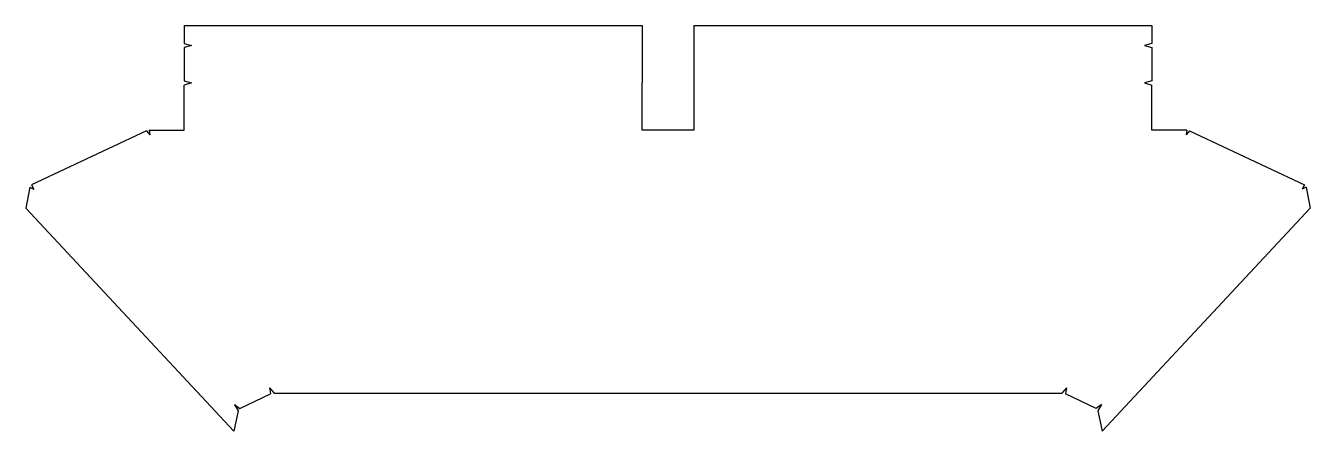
# Model space of a CAD drawing. Extents: x 112 to 1901, y 100 to 666.
import ezdxf

# ---------------------------------------------------------------- set-up
doc = ezdxf.new("R2010")
doc.units = 0
doc.layers.get('0').update_dxf_attribs({"linetype": 'CONTINUOUS'})

msp = doc.modelspace()

# ---------------------------------------------------------------- linework, layer by layer
for p, q in [((332.5, 666.2), (970.5, 666.2)), ((332.5, 666.2), (332.5, 641.5)), ((970.5, 666.2), (970.5, 586.4)), ((1042.5, 666.2), (1680.5, 666.2)), ((1042.5, 666.2), (1042.5, 586.4)), ((1680.5, 666.2), (1680.5, 641.5)), ((332.5, 641.5), (342.5, 638.5)), ((342.5, 638.5), (332.5, 635.5)), ((332.5, 635.5), (332.5, 589.4)), ((1680.5, 641.5), (1670.5, 638.5)), ((1670.5, 638.5), (1680.5, 635.5)), ((1680.5, 635.5), (1680.5, 589.4)), ((332.5, 589.4), (342.5, 586.4)), ((342.5, 586.4), (332.5, 583.4)), ((332.5, 520.4), (332.5, 583.4)), ((970.5, 520.4), (970.5, 586.4)), ((1042.5, 586.4), (1042.5, 520.4)), ((1680.5, 589.4), (1670.5, 586.4)), ((1670.5, 586.4), (1680.5, 583.4)), ((1680.5, 520.4), (1680.5, 583.4)), ((279.7, 519.6), (119.8, 444.1)), ((279.7, 519.6), (284.6, 513.9)), ((283.7, 520.4), (284.6, 513.9)), ((283.7, 520.4), (332.5, 520.4)), ((1042.5, 520.4), (970.5, 520.4)), ((1729.3, 520.4), (1680.5, 520.4)), ((1729.3, 520.4), (1728.4, 513.9)), ((1733.3, 519.6), (1728.4, 513.9)), ((1733.3, 519.6), (1893.2, 444.1)), ((117.4, 441.1), (111.6, 411.8)), ((117.4, 441.1), (122.8, 437.9)), ((119.8, 444.1), (122.8, 437.9)), ((1893.2, 444.1), (1890.3, 437.9)), ((1895.6, 441.1), (1890.3, 437.9)), ((1895.6, 441.1), (1901.5, 411.8)), ((111.6, 411.8), (401.4, 100.3)), ((1901.5, 411.8), (1611.6, 100.3)), ((409.9, 132.2), (452.6, 152.4)), ((451.3, 161), (452.6, 152.4)), ((451.3, 161), (457.6, 153.4)), ((457.6, 153.4), (1555.4, 153.4)), ((1561.7, 161), (1555.4, 153.4)), ((1561.7, 161), (1560.4, 152.4)), ((1603.1, 132.2), (1560.4, 152.4)), ((407.5, 128.9), (401.4, 100.3)), ((402.3, 137.5), (409.9, 132.2)), ((402.3, 137.5), (407.5, 128.9)), ((1610.7, 137.5), (1603.1, 132.2)), ((1610.7, 137.5), (1605.5, 128.9)), ((1605.5, 128.9), (1611.6, 100.3))]:
    msp.add_line(p, q)

doc.saveas('drawing.dxf')
